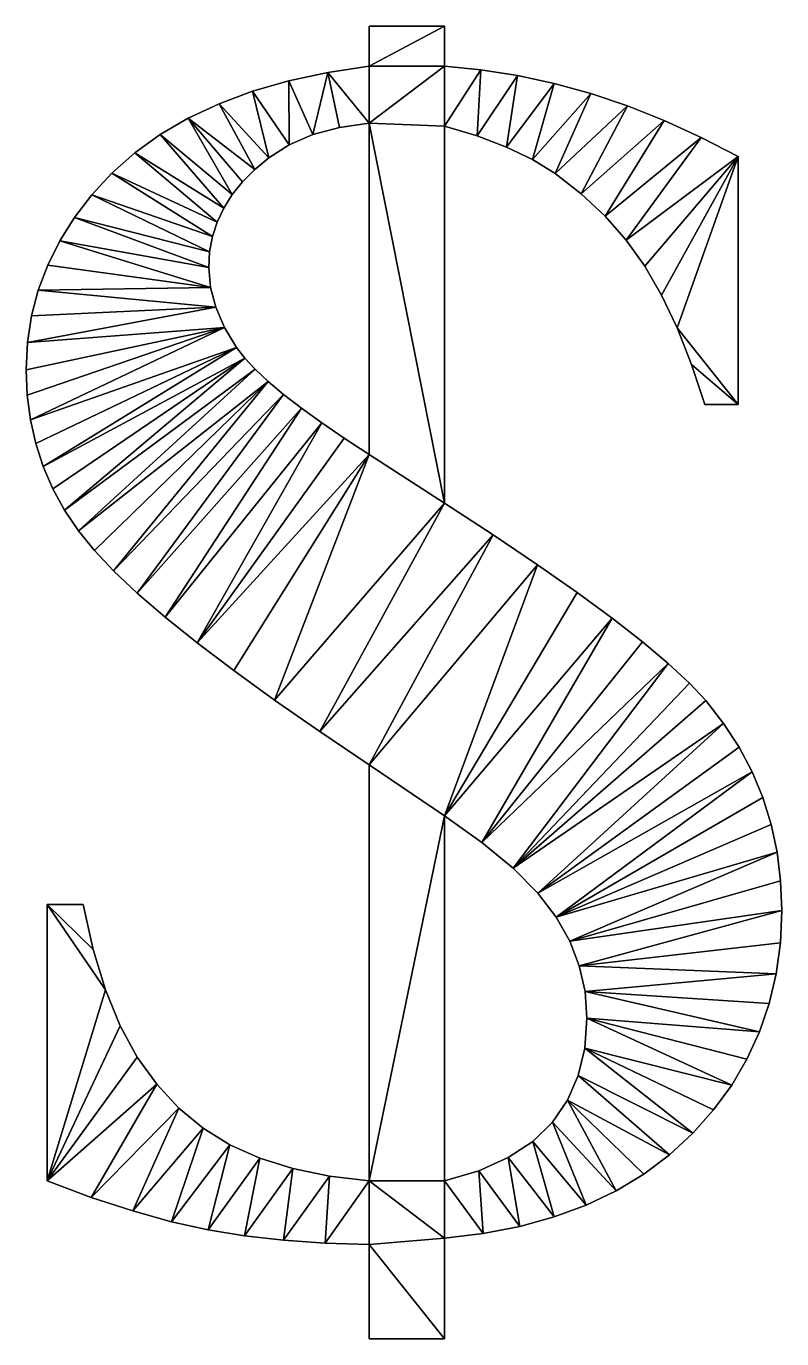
# Model space of a CAD drawing. Header units: metres. Extents: x 0.05 to 0.66, y -0.09 to 0.96.
import ezdxf

# ---------------------------------------------------------------- set-up
doc = ezdxf.new("R2010")
doc.units = ezdxf.units.M

msp = doc.modelspace()

# ---------------------------------------------------------------- meshes
at = {"layer": 'Armanisoft_0', "linetype": 'CONTINUOUS'}
mesh = msp.add_polyface(dxfattribs=at)
corners = [(0.390244, 0.958079), (0.33003, 0.926067), (0.33003, 0.958079), (0.390244, 0.926067), (0.500042, 0.82375), (0.537046, 0.894182), (0.566565, 0.882457), (0.478986, 0.840072), (0.50758, 0.904124), (0.460805, 0.851175), (0.478166, 0.912284), (0.439954, 0.861206), (0.448806, 0.918661), (0.416434, 0.870164), (0.419498, 0.923255), (0.390244, 0.878049), (0.33003, 0.880335), (0.296681, 0.920939), (0.306183, 0.876993), (0.284791, 0.87125), (0.265488, 0.914212), (0.265853, 0.863107), (0.236451, 0.905885), (0.24937, 0.852563), (0.390244, 0.958079, 0.229421), (0.33003, 0.958079, 0.229421), (0.33003, 0.926067, 0.229421), (0.390244, 0.926067, 0.229421), (0.500042, 0.82375, 0.229421), (0.566565, 0.882457, 0.229421), (0.537046, 0.894182, 0.229421), (0.478986, 0.840072, 0.229421), (0.50758, 0.904124, 0.229421), (0.460805, 0.851175, 0.229421), (0.478166, 0.912284, 0.229421), (0.439954, 0.861206, 0.229421), (0.448806, 0.918661, 0.229421), (0.416434, 0.870164, 0.229421), (0.419498, 0.923255, 0.229421), (0.390244, 0.878049, 0.229421), (0.33003, 0.880335, 0.229421), (0.296681, 0.920939, 0.229421), (0.306183, 0.876993, 0.229421), (0.284791, 0.87125, 0.229421), (0.265488, 0.914212, 0.229421), (0.265853, 0.863107, 0.229421), (0.236451, 0.905885, 0.229421), (0.24937, 0.852563, 0.229421), (0.265488, 0.914212), (0.236451, 0.905885), (0.236451, 0.905885, 0.229421), (0.265488, 0.914212, 0.229421), (0.296681, 0.920939), (0.296681, 0.920939, 0.229421), (0.33003, 0.926067), (0.33003, 0.926067, 0.229421), (0.33003, 0.958079), (0.33003, 0.958079, 0.229421), (0.390244, 0.958079), (0.390244, 0.958079, 0.229421), (0.390244, 0.926067), (0.390244, 0.926067, 0.229421), (0.419498, 0.923255), (0.419498, 0.923255, 0.229421), (0.448806, 0.918661), (0.448806, 0.918661, 0.229421), (0.478166, 0.912284), (0.478166, 0.912284, 0.229421), (0.50758, 0.904124), (0.50758, 0.904124, 0.229421), (0.537046, 0.894182), (0.537046, 0.894182, 0.229421), (0.566565, 0.882457), (0.566565, 0.882457, 0.229421), (0.596137, 0.868949), (0.596137, 0.868949, 0.229421), (0.625762, 0.853659), (0.625762, 0.853659, 0.229421), (0.416434, 0.870164), (0.439954, 0.861206), (0.439954, 0.861206, 0.229421), (0.416434, 0.870164, 0.229421), (0.390244, 0.878049), (0.390244, 0.878049, 0.229421), (0.306183, 0.876993), (0.33003, 0.880335), (0.33003, 0.880335, 0.229421), (0.306183, 0.876993, 0.229421), (0.284791, 0.87125), (0.284791, 0.87125, 0.229421), (0.265853, 0.863107), (0.265853, 0.863107, 0.229421)]
mesh.append_faces([[corners[k] for k in face] for face in [(0, 1, 2), (3, 1, 0), (4, 5, 6), (7, 8, 5), (9, 10, 8), (9, 8, 7), (11, 12, 10), (11, 10, 9), (13, 14, 12), (13, 12, 11), (15, 3, 14), (15, 14, 13), (16, 17, 1), (16, 1, 3), (16, 3, 15), (18, 17, 16), (19, 20, 17), (19, 17, 18), (21, 22, 20), (21, 20, 19), (23, 22, 21), (24, 25, 26), (27, 24, 26), (28, 29, 30), (31, 30, 32), (33, 32, 34), (33, 31, 32), (35, 34, 36), (35, 33, 34), (37, 36, 38), (37, 35, 36), (39, 38, 27), (39, 37, 38), (40, 26, 41), (40, 27, 26), (40, 39, 27), (42, 40, 41), (43, 41, 44), (43, 42, 41), (45, 44, 46), (45, 43, 44), (47, 45, 46), (48, 49, 50, 51), (52, 48, 51, 53), (54, 52, 53, 55), (56, 54, 55, 57), (58, 56, 57, 59), (60, 58, 59, 61), (62, 60, 61, 63), (64, 62, 63, 65), (66, 64, 65, 67), (68, 66, 67, 69), (70, 68, 69, 71), (72, 70, 71, 73), (74, 72, 73, 75), (76, 74, 75, 77), (78, 79, 80, 81), (82, 78, 81, 83), (84, 85, 86, 87), (88, 84, 87, 89), (90, 88, 89, 91)]])
mesh = msp.add_polyface(dxfattribs=at)
corners = [(0.24937, 0.852563), (0.209569, 0.895959), (0.236451, 0.905885), (0.238085, 0.8432), (0.184843, 0.884433), (0.228304, 0.83337), (0.220028, 0.823073), (0.162273, 0.871308), (0.213257, 0.812311), (0.141859, 0.856583), (0.207991, 0.801082), (0.1236, 0.840259), (0.204229, 0.789387), (0.107494, 0.822809), (0.201972, 0.777226), (0.093534, 0.804708), (0.20122, 0.764599), (0.081723, 0.785956), (0.202615, 0.748669), (0.064542, 0.746496), (0.072059, 0.766552), (0.206801, 0.732666), (0.24937, 0.852563, 0.229421), (0.236451, 0.905885, 0.229421), (0.209569, 0.895959, 0.229421), (0.238085, 0.8432, 0.229421), (0.184843, 0.884433, 0.229421), (0.228304, 0.83337, 0.229421), (0.220028, 0.823073, 0.229421), (0.162273, 0.871308, 0.229421), (0.213257, 0.812311, 0.229421), (0.141859, 0.856583, 0.229421), (0.207991, 0.801082, 0.229421), (0.1236, 0.840259, 0.229421), (0.204229, 0.789387, 0.229421), (0.107494, 0.822809, 0.229421), (0.201972, 0.777226, 0.229421), (0.093534, 0.804708, 0.229421), (0.20122, 0.764599, 0.229421), (0.081723, 0.785956, 0.229421), (0.202615, 0.748669, 0.229421), (0.072059, 0.766552, 0.229421), (0.064542, 0.746496, 0.229421), (0.206801, 0.732666, 0.229421), (0.064542, 0.746496), (0.059173, 0.72579), (0.059173, 0.72579, 0.229421), (0.064542, 0.746496, 0.229421), (0.072059, 0.766552), (0.072059, 0.766552, 0.229421), (0.081723, 0.785956), (0.081723, 0.785956, 0.229421), (0.093534, 0.804708), (0.093534, 0.804708, 0.229421), (0.107494, 0.822809), (0.107494, 0.822809, 0.229421), (0.1236, 0.840259), (0.1236, 0.840259, 0.229421), (0.141859, 0.856583), (0.141859, 0.856583, 0.229421), (0.162273, 0.871308), (0.162273, 0.871308, 0.229421), (0.184843, 0.884433), (0.184843, 0.884433, 0.229421), (0.209569, 0.895959), (0.209569, 0.895959, 0.229421), (0.236451, 0.905885), (0.236451, 0.905885, 0.229421), (0.238085, 0.8432), (0.24937, 0.852563), (0.24937, 0.852563, 0.229421), (0.238085, 0.8432, 0.229421), (0.228304, 0.83337), (0.228304, 0.83337, 0.229421), (0.220028, 0.823073), (0.220028, 0.823073, 0.229421), (0.213257, 0.812311), (0.213257, 0.812311, 0.229421), (0.207991, 0.801082), (0.207991, 0.801082, 0.229421), (0.204229, 0.789387), (0.204229, 0.789387, 0.229421), (0.201972, 0.777226), (0.201972, 0.777226, 0.229421), (0.20122, 0.764599), (0.20122, 0.764599, 0.229421), (0.202615, 0.748669), (0.202615, 0.748669, 0.229421), (0.206801, 0.732666), (0.206801, 0.732666, 0.229421)]
mesh.append_faces([[corners[k] for k in face] for face in [(0, 1, 2), (3, 4, 1), (3, 1, 0), (5, 4, 3), (6, 7, 4), (6, 4, 5), (8, 9, 7), (8, 7, 6), (10, 11, 9), (10, 9, 8), (12, 13, 11), (12, 11, 10), (14, 15, 13), (14, 13, 12), (16, 17, 15), (16, 15, 14), (18, 19, 20), (18, 20, 17), (18, 17, 16), (21, 19, 18), (22, 23, 24), (25, 24, 26), (25, 22, 24), (27, 25, 26), (28, 26, 29), (28, 27, 26), (30, 29, 31), (30, 28, 29), (32, 31, 33), (32, 30, 31), (34, 33, 35), (34, 32, 33), (36, 35, 37), (36, 34, 35), (38, 37, 39), (38, 36, 37), (40, 41, 42), (40, 39, 41), (40, 38, 39), (43, 40, 42), (44, 45, 46, 47), (48, 44, 47, 49), (50, 48, 49, 51), (52, 50, 51, 53), (54, 52, 53, 55), (56, 54, 55, 57), (58, 56, 57, 59), (60, 58, 59, 61), (62, 60, 61, 63), (64, 62, 63, 65), (66, 64, 65, 67), (68, 69, 70, 71), (72, 68, 71, 73), (74, 72, 73, 75), (76, 74, 75, 77), (78, 76, 77, 79), (80, 78, 79, 81), (82, 80, 81, 83), (84, 82, 83, 85), (86, 84, 85, 87), (88, 86, 87, 89)]])
mesh = msp.add_polyface(dxfattribs=at)
corners = [(0.58851, 0.686921), (0.625762, 0.654726), (0.599085, 0.654726), (0.576973, 0.716122), (0.625762, 0.853659), (0.564474, 0.742328), (0.551014, 0.76554), (0.536056, 0.786485), (0.596137, 0.868949), (0.519066, 0.805888), (0.566565, 0.882457), (0.500042, 0.82375), (0.478986, 0.840072), (0.537046, 0.894182), (0.309957, 0.627669), (0.191992, 0.463496), (0.291816, 0.640038), (0.33003, 0.614641), (0.390244, 0.575621), (0.254063, 0.417592), (0.33003, 0.880335), (0.33003, 0.880335), (0.390244, 0.878049), (0.390244, 0.575621), (0.58851, 0.686921, 0.229421), (0.599085, 0.654726, 0.229421), (0.625762, 0.654726, 0.229421), (0.576973, 0.716122, 0.229421), (0.625762, 0.853659, 0.229421), (0.564474, 0.742328, 0.229421), (0.551014, 0.76554, 0.229421), (0.536056, 0.786485, 0.229421), (0.596137, 0.868949, 0.229421), (0.519066, 0.805888, 0.229421), (0.566565, 0.882457, 0.229421), (0.500042, 0.82375, 0.229421), (0.478986, 0.840072, 0.229421), (0.537046, 0.894182, 0.229421), (0.309957, 0.627669, 0.229421), (0.291816, 0.640038, 0.229421), (0.191992, 0.463496, 0.229421), (0.33003, 0.614641, 0.229421), (0.254063, 0.417592, 0.229421), (0.390244, 0.575621, 0.229421), (0.33003, 0.880335, 0.229421), (0.33003, 0.880335, 0.229421), (0.390244, 0.878049, 0.229421), (0.390244, 0.575621, 0.229421), (0.429412, 0.550102), (0.390244, 0.575621), (0.390244, 0.575621, 0.229421), (0.429412, 0.550102, 0.229421), (0.46488, 0.526217), (0.46488, 0.526217, 0.229421), (0.625762, 0.654726), (0.625762, 0.853659), (0.625762, 0.853659, 0.229421), (0.625762, 0.654726, 0.229421), (0.599085, 0.654726), (0.599085, 0.654726, 0.229421), (0.58851, 0.686921), (0.58851, 0.686921, 0.229421), (0.576973, 0.716122), (0.576973, 0.716122, 0.229421), (0.564474, 0.742328), (0.564474, 0.742328, 0.229421), (0.551014, 0.76554), (0.551014, 0.76554, 0.229421), (0.536056, 0.786485), (0.536056, 0.786485, 0.229421), (0.519066, 0.805888), (0.519066, 0.805888, 0.229421), (0.500042, 0.82375), (0.500042, 0.82375, 0.229421), (0.478986, 0.840072), (0.478986, 0.840072, 0.229421), (0.460805, 0.851175), (0.460805, 0.851175, 0.229421), (0.439954, 0.861206), (0.439954, 0.861206, 0.229421), (0.390244, 0.878049), (0.390244, 0.878049, 0.229421), (0.24937, 0.852563), (0.265853, 0.863107), (0.265853, 0.863107, 0.229421), (0.24937, 0.852563, 0.229421), (0.26133, 0.662803), (0.248985, 0.673199), (0.248985, 0.673199, 0.229421), (0.26133, 0.662803, 0.229421), (0.275607, 0.651749), (0.275607, 0.651749, 0.229421), (0.291816, 0.640038), (0.291816, 0.640038, 0.229421), (0.309957, 0.627669), (0.309957, 0.627669, 0.229421), (0.33003, 0.614641), (0.33003, 0.614641, 0.229421), (0.33003, 0.880335), (0.33003, 0.880335, 0.229421)]
mesh.append_faces([[corners[k] for k in face] for face in [(0, 1, 2), (3, 4, 1), (3, 1, 0), (5, 4, 3), (6, 4, 5), (7, 8, 4), (7, 4, 6), (9, 10, 8), (9, 8, 7), (11, 10, 9), (12, 13, 11), (14, 15, 16), (17, 18, 19), (17, 15, 14), (18, 17, 20), (18, 17, 21), (22, 23, 20), (23, 17, 20), (23, 17, 21), (24, 25, 26), (27, 26, 28), (27, 24, 26), (29, 27, 28), (30, 29, 28), (31, 28, 32), (31, 30, 28), (33, 32, 34), (33, 31, 32), (35, 33, 34), (36, 35, 37), (38, 39, 40), (41, 42, 43), (41, 38, 40), (43, 44, 41), (43, 45, 41), (46, 44, 47), (47, 44, 41), (47, 45, 41), (48, 49, 50, 51), (52, 48, 51, 53), (54, 55, 56, 57), (58, 54, 57, 59), (60, 58, 59, 61), (62, 60, 61, 63), (64, 62, 63, 65), (66, 64, 65, 67), (68, 66, 67, 69), (70, 68, 69, 71), (72, 70, 71, 73), (74, 72, 73, 75), (76, 74, 75, 77), (78, 76, 77, 79), (49, 80, 81, 50), (82, 83, 84, 85), (86, 87, 88, 89), (90, 86, 89, 91), (92, 90, 91, 93), (94, 92, 93, 95), (96, 94, 95, 97), (98, 96, 97, 99)]])
mesh = msp.add_polyface(dxfattribs=at)
corners = [(0.206801, 0.732666), (0.055952, 0.704432), (0.059173, 0.72579), (0.064542, 0.746496), (0.213778, 0.716589), (0.058294, 0.642448), (0.055732, 0.66212), (0.054878, 0.682422), (0.223546, 0.700439), (0.068543, 0.604989), (0.062565, 0.623404), (0.230093, 0.692017), (0.085625, 0.570047), (0.07623, 0.587203), (0.238573, 0.682937), (0.096728, 0.553519), (0.248985, 0.673199), (0.124941, 0.5213), (0.109539, 0.537621), (0.26133, 0.662803), (0.143817, 0.503506), (0.275607, 0.651749), (0.166168, 0.484238), (0.291816, 0.640038), (0.206801, 0.732666, 0.229421), (0.059173, 0.72579, 0.229421), (0.055952, 0.704432, 0.229421), (0.064542, 0.746496, 0.229421), (0.213778, 0.716589, 0.229421), (0.055732, 0.66212, 0.229421), (0.058294, 0.642448, 0.229421), (0.054878, 0.682422, 0.229421), (0.223546, 0.700439, 0.229421), (0.062565, 0.623404, 0.229421), (0.068543, 0.604989, 0.229421), (0.230093, 0.692017, 0.229421), (0.07623, 0.587203, 0.229421), (0.085625, 0.570047, 0.229421), (0.238573, 0.682937, 0.229421), (0.096728, 0.553519, 0.229421), (0.248985, 0.673199, 0.229421), (0.109539, 0.537621, 0.229421), (0.124941, 0.5213, 0.229421), (0.26133, 0.662803, 0.229421), (0.143817, 0.503506, 0.229421), (0.275607, 0.651749, 0.229421), (0.166168, 0.484238, 0.229421), (0.291816, 0.640038, 0.229421), (0.109539, 0.537621), (0.124941, 0.5213), (0.124941, 0.5213, 0.229421), (0.109539, 0.537621, 0.229421), (0.096728, 0.553519), (0.096728, 0.553519, 0.229421), (0.085625, 0.570047), (0.085625, 0.570047, 0.229421), (0.07623, 0.587203), (0.07623, 0.587203, 0.229421), (0.068543, 0.604989), (0.068543, 0.604989, 0.229421), (0.062565, 0.623404), (0.062565, 0.623404, 0.229421), (0.058294, 0.642448), (0.058294, 0.642448, 0.229421), (0.055732, 0.66212), (0.055732, 0.66212, 0.229421), (0.054878, 0.682422), (0.054878, 0.682422, 0.229421), (0.055952, 0.704432), (0.055952, 0.704432, 0.229421), (0.059173, 0.72579), (0.059173, 0.72579, 0.229421), (0.213778, 0.716589), (0.206801, 0.732666), (0.206801, 0.732666, 0.229421), (0.213778, 0.716589, 0.229421), (0.223546, 0.700439), (0.223546, 0.700439, 0.229421), (0.230093, 0.692017), (0.230093, 0.692017, 0.229421), (0.238573, 0.682937), (0.238573, 0.682937, 0.229421), (0.248985, 0.673199), (0.248985, 0.673199, 0.229421)]
mesh.append_faces([[corners[k] for k in face] for face in [(0, 1, 2), (0, 2, 3), (4, 5, 6), (4, 6, 7), (4, 7, 1), (4, 1, 0), (8, 9, 10), (8, 10, 5), (8, 5, 4), (11, 12, 13), (11, 13, 9), (11, 9, 8), (14, 15, 12), (14, 12, 11), (16, 17, 18), (16, 18, 15), (16, 15, 14), (19, 20, 17), (19, 17, 16), (21, 22, 20), (21, 20, 19), (23, 22, 21), (24, 25, 26), (24, 27, 25), (28, 29, 30), (28, 31, 29), (28, 26, 31), (28, 24, 26), (32, 33, 34), (32, 30, 33), (32, 28, 30), (35, 36, 37), (35, 34, 36), (35, 32, 34), (38, 37, 39), (38, 35, 37), (40, 41, 42), (40, 39, 41), (40, 38, 39), (43, 42, 44), (43, 40, 42), (45, 44, 46), (45, 43, 44), (47, 45, 46), (48, 49, 50, 51), (52, 48, 51, 53), (54, 52, 53, 55), (56, 54, 55, 57), (58, 56, 57, 59), (60, 58, 59, 61), (62, 60, 61, 63), (64, 62, 63, 65), (66, 64, 65, 67), (68, 66, 67, 69), (70, 68, 69, 71), (72, 73, 74, 75), (76, 72, 75, 77), (78, 76, 77, 79), (80, 78, 79, 81), (82, 80, 81, 83)]])
mesh = msp.add_polyface(dxfattribs=at)
corners = [(0.108518, 0.217746), (0.071646, 0.253811), (0.10061, 0.253811), (0.118366, 0.185324), (0.071646, 0.032012), (0.33003, 0.365794), (0.429412, 0.550102), (0.46488, 0.526217), (0.29031, 0.39243), (0.390244, 0.575621), (0.254063, 0.417592), (0.291816, 0.640038), (0.191992, 0.463496), (0.166168, 0.484238), (0.33003, 0.614641), (0.221291, 0.441281), (0.44529, 0.282873), (0.614228, 0.398975), (0.465192, 0.262907), (0.420307, 0.303558), (0.524712, 0.483353), (0.549076, 0.464373), (0.56974, 0.447027), (0.390244, 0.32496), (0.496646, 0.503968), (0.33003, 0.032012), (0.108518, 0.217746, 0.229421), (0.10061, 0.253811, 0.229421), (0.071646, 0.253811, 0.229421), (0.118366, 0.185324, 0.229421), (0.071646, 0.032012, 0.229421), (0.33003, 0.365794, 0.229421), (0.46488, 0.526217, 0.229421), (0.429412, 0.550102, 0.229421), (0.29031, 0.39243, 0.229421), (0.390244, 0.575621, 0.229421), (0.254063, 0.417592, 0.229421), (0.291816, 0.640038, 0.229421), (0.166168, 0.484238, 0.229421), (0.191992, 0.463496, 0.229421), (0.33003, 0.614641, 0.229421), (0.221291, 0.441281, 0.229421), (0.420307, 0.303558, 0.229421), (0.549076, 0.464373, 0.229421), (0.524712, 0.483353, 0.229421), (0.44529, 0.282873, 0.229421), (0.56974, 0.447027, 0.229421), (0.390244, 0.32496, 0.229421), (0.496646, 0.503968, 0.229421), (0.33003, 0.032012, 0.229421), (0.496646, 0.503968), (0.46488, 0.526217), (0.46488, 0.526217, 0.229421), (0.496646, 0.503968, 0.229421), (0.071646, 0.253811), (0.071646, 0.032012), (0.071646, 0.032012, 0.229421), (0.071646, 0.253811, 0.229421), (0.10061, 0.253811), (0.10061, 0.253811, 0.229421), (0.108518, 0.217746), (0.108518, 0.217746, 0.229421), (0.118366, 0.185324), (0.118366, 0.185324, 0.229421), (0.130155, 0.156547), (0.130155, 0.156547, 0.229421), (0.143885, 0.131414), (0.143885, 0.131414, 0.229421), (0.33003, 0.365794), (0.33003, 0.032012), (0.33003, 0.032012, 0.229421), (0.33003, 0.365794, 0.229421), (0.29031, 0.39243), (0.29031, 0.39243, 0.229421), (0.254063, 0.417592), (0.254063, 0.417592, 0.229421), (0.221291, 0.441281), (0.221291, 0.441281, 0.229421), (0.191992, 0.463496), (0.191992, 0.463496, 0.229421), (0.166168, 0.484238), (0.166168, 0.484238, 0.229421), (0.143817, 0.503506), (0.143817, 0.503506, 0.229421), (0.124941, 0.5213), (0.124941, 0.5213, 0.229421), (0.504573, 0.162527), (0.502845, 0.138477), (0.502845, 0.138477, 0.229421), (0.504573, 0.162527, 0.229421), (0.503038, 0.183855), (0.503038, 0.183855, 0.229421), (0.498433, 0.204486), (0.498433, 0.204486, 0.229421), (0.490758, 0.22442), (0.490758, 0.22442, 0.229421), (0.480013, 0.243658), (0.480013, 0.243658, 0.229421), (0.465192, 0.262907), (0.465192, 0.262907, 0.229421), (0.44529, 0.282873), (0.44529, 0.282873, 0.229421), (0.420307, 0.303558), (0.420307, 0.303558, 0.229421), (0.390244, 0.32496), (0.390244, 0.32496, 0.229421), (0.390244, 0.032012), (0.390244, 0.032012, 0.229421)]
mesh.append_faces([[corners[k] for k in face] for face in [(0, 1, 2), (3, 4, 1), (3, 1, 0), (5, 6, 7), (8, 9, 6), (8, 6, 5), (10, 9, 8), (11, 12, 13), (14, 10, 15), (14, 15, 12), (16, 17, 18), (19, 20, 21), (19, 22, 16), (23, 7, 24), (23, 5, 7), (23, 24, 20), (23, 20, 19), (25, 5, 23), (26, 27, 28), (29, 28, 30), (29, 26, 28), (31, 32, 33), (34, 33, 35), (34, 31, 33), (36, 34, 35), (37, 38, 39), (40, 41, 36), (40, 39, 41), (42, 43, 44), (42, 45, 46), (47, 48, 32), (47, 32, 31), (47, 44, 48), (47, 42, 44), (49, 47, 31), (50, 51, 52, 53), (54, 55, 56, 57), (58, 54, 57, 59), (60, 58, 59, 61), (62, 60, 61, 63), (64, 62, 63, 65), (66, 64, 65, 67), (68, 69, 70, 71), (72, 68, 71, 73), (74, 72, 73, 75), (76, 74, 75, 77), (78, 76, 77, 79), (80, 78, 79, 81), (82, 80, 81, 83), (84, 82, 83, 85), (86, 87, 88, 89), (90, 86, 89, 91), (92, 90, 91, 93), (94, 92, 93, 95), (96, 94, 95, 97), (98, 96, 97, 99), (100, 98, 99, 101), (102, 100, 101, 103), (104, 102, 103, 105), (106, 104, 105, 107)]])
mesh = msp.add_polyface(dxfattribs=at)
corners = [(0.504573, 0.162527), (0.64298, 0.151525), (0.632943, 0.129698), (0.503038, 0.183855), (0.656362, 0.198217), (0.650786, 0.174365), (0.498433, 0.204486), (0.660823, 0.24896), (0.659708, 0.223082), (0.490758, 0.22442), (0.65702, 0.295777), (0.659872, 0.272764), (0.480013, 0.243658), (0.63705, 0.360069), (0.645609, 0.339429), (0.652265, 0.317998), (0.465192, 0.262907), (0.614228, 0.398975), (0.62659, 0.379917), (0.44529, 0.282873), (0.56974, 0.447027), (0.586703, 0.431317), (0.599965, 0.417241), (0.420307, 0.303558), (0.549076, 0.464373), (0.504573, 0.162527, 0.229421), (0.632943, 0.129698, 0.229421), (0.64298, 0.151525, 0.229421), (0.503038, 0.183855, 0.229421), (0.650786, 0.174365, 0.229421), (0.656362, 0.198217, 0.229421), (0.498433, 0.204486, 0.229421), (0.659708, 0.223082, 0.229421), (0.660823, 0.24896, 0.229421), (0.490758, 0.22442, 0.229421), (0.659872, 0.272764, 0.229421), (0.65702, 0.295777, 0.229421), (0.480013, 0.243658, 0.229421), (0.645609, 0.339429, 0.229421), (0.63705, 0.360069, 0.229421), (0.652265, 0.317998, 0.229421), (0.465192, 0.262907, 0.229421), (0.62659, 0.379917, 0.229421), (0.614228, 0.398975, 0.229421), (0.44529, 0.282873, 0.229421), (0.586703, 0.431317, 0.229421), (0.56974, 0.447027, 0.229421), (0.599965, 0.417241, 0.229421), (0.420307, 0.303558, 0.229421), (0.549076, 0.464373, 0.229421), (0.524712, 0.483353), (0.496646, 0.503968), (0.496646, 0.503968, 0.229421), (0.524712, 0.483353, 0.229421), (0.549076, 0.464373), (0.549076, 0.464373, 0.229421), (0.56974, 0.447027), (0.56974, 0.447027, 0.229421), (0.586703, 0.431317), (0.586703, 0.431317, 0.229421), (0.599965, 0.417241), (0.599965, 0.417241, 0.229421), (0.614228, 0.398975), (0.614228, 0.398975, 0.229421), (0.62659, 0.379917), (0.62659, 0.379917, 0.229421), (0.63705, 0.360069), (0.63705, 0.360069, 0.229421), (0.645609, 0.339429), (0.645609, 0.339429, 0.229421), (0.652265, 0.317998), (0.652265, 0.317998, 0.229421), (0.65702, 0.295777), (0.65702, 0.295777, 0.229421), (0.659872, 0.272764), (0.659872, 0.272764, 0.229421), (0.660823, 0.24896), (0.660823, 0.24896, 0.229421), (0.659708, 0.223082), (0.659708, 0.223082, 0.229421), (0.656362, 0.198217), (0.656362, 0.198217, 0.229421), (0.650786, 0.174365), (0.650786, 0.174365, 0.229421), (0.64298, 0.151525), (0.64298, 0.151525, 0.229421), (0.632943, 0.129698), (0.632943, 0.129698, 0.229421)]
mesh.append_faces([[corners[k] for k in face] for face in [(0, 1, 2), (3, 4, 5), (3, 5, 1), (3, 1, 0), (6, 7, 8), (6, 8, 4), (6, 4, 3), (9, 10, 11), (9, 11, 7), (9, 7, 6), (12, 13, 14), (12, 14, 15), (12, 15, 10), (12, 10, 9), (16, 17, 18), (16, 18, 13), (16, 13, 12), (19, 20, 21), (19, 21, 22), (19, 22, 17), (23, 24, 20), (25, 26, 27), (28, 29, 30), (28, 27, 29), (28, 25, 27), (31, 32, 33), (31, 30, 32), (31, 28, 30), (34, 35, 36), (34, 33, 35), (34, 31, 33), (37, 38, 39), (37, 40, 38), (37, 36, 40), (37, 34, 36), (41, 42, 43), (41, 39, 42), (41, 37, 39), (44, 45, 46), (44, 47, 45), (44, 43, 47), (44, 41, 43), (48, 46, 49), (50, 51, 52, 53), (54, 50, 53, 55), (56, 54, 55, 57), (58, 56, 57, 59), (60, 58, 59, 61), (62, 60, 61, 63), (64, 62, 63, 65), (66, 64, 65, 67), (68, 66, 67, 69), (70, 68, 69, 71), (72, 70, 71, 73), (74, 72, 73, 75), (76, 74, 75, 77), (78, 76, 77, 79), (80, 78, 79, 81), (82, 80, 81, 83), (84, 82, 83, 85), (86, 84, 85, 87)]])
mesh = msp.add_polyface(dxfattribs=at)
corners = [(0.390244, 0.032012), (0.42132, -0.010028), (0.390244, -0.01372), (0.417802, 0.040158), (0.450632, -0.004391), (0.441435, 0.05072), (0.478179, 0.003191), (0.461144, 0.063699), (0.503962, 0.01272), (0.476929, 0.079094), (0.52798, 0.024194), (0.489023, 0.096761), (0.570725, 0.052979), (0.550235, 0.037613), (0.497662, 0.116555), (0.58945, 0.07029), (0.502845, 0.138477), (0.620676, 0.108882), (0.606178, 0.08908), (0.504573, 0.162527), (0.632943, 0.129698), (0.33003, 0.032012), (0.390244, 0.32496), (0.390244, 0.032012), (0.33003, -0.019055, 0.229421), (0.390244, -0.094512, 0.229421), (0.390244, -0.01372, 0.229421), (0.390244, 0.032012, 0.229421), (0.42132, -0.010028, 0.229421), (0.33003, 0.032012, 0.229421), (0.417802, 0.040158, 0.229421), (0.450632, -0.004391, 0.229421), (0.441435, 0.05072, 0.229421), (0.478179, 0.003191, 0.229421), (0.461144, 0.063699, 0.229421), (0.503962, 0.01272, 0.229421), (0.476929, 0.079094, 0.229421), (0.52798, 0.024194, 0.229421), (0.489023, 0.096761, 0.229421), (0.550235, 0.037613, 0.229421), (0.570725, 0.052979, 0.229421), (0.497662, 0.116555, 0.229421), (0.58945, 0.07029, 0.229421), (0.502845, 0.138477, 0.229421), (0.606178, 0.08908, 0.229421), (0.620676, 0.108882, 0.229421), (0.504573, 0.162527, 0.229421), (0.632943, 0.129698, 0.229421), (0.390244, 0.032012, 0.229421), (0.390244, 0.32496, 0.229421), (0.620676, 0.108882), (0.632943, 0.129698), (0.632943, 0.129698, 0.229421), (0.620676, 0.108882, 0.229421), (0.606178, 0.08908), (0.606178, 0.08908, 0.229421), (0.58945, 0.07029), (0.58945, 0.07029, 0.229421), (0.570725, 0.052979), (0.570725, 0.052979, 0.229421), (0.550235, 0.037613), (0.550235, 0.037613, 0.229421), (0.52798, 0.024194), (0.52798, 0.024194, 0.229421), (0.503962, 0.01272), (0.503962, 0.01272, 0.229421), (0.478179, 0.003191), (0.478179, 0.003191, 0.229421), (0.450632, -0.004391), (0.450632, -0.004391, 0.229421), (0.42132, -0.010028), (0.42132, -0.010028, 0.229421), (0.390244, -0.01372), (0.390244, -0.01372, 0.229421), (0.390244, -0.094512), (0.390244, -0.094512, 0.229421), (0.417802, 0.040158), (0.390244, 0.032012), (0.390244, 0.032012, 0.229421), (0.417802, 0.040158, 0.229421), (0.441435, 0.05072), (0.441435, 0.05072, 0.229421), (0.461144, 0.063699), (0.461144, 0.063699, 0.229421), (0.476929, 0.079094), (0.476929, 0.079094, 0.229421), (0.489023, 0.096761), (0.489023, 0.096761, 0.229421), (0.497662, 0.116555), (0.497662, 0.116555, 0.229421), (0.502845, 0.138477), (0.502845, 0.138477, 0.229421)]
mesh.append_faces([[corners[k] for k in face] for face in [(0, 1, 2), (3, 4, 1), (3, 1, 0), (5, 6, 4), (5, 4, 3), (7, 8, 6), (7, 6, 5), (9, 10, 8), (9, 8, 7), (11, 12, 13), (11, 13, 10), (11, 10, 9), (14, 15, 12), (14, 12, 11), (16, 17, 18), (16, 18, 15), (16, 15, 14), (19, 20, 17), (19, 17, 16), (21, 22, 23), (24, 25, 26), (27, 26, 28), (27, 29, 26), (30, 28, 31), (30, 27, 28), (32, 31, 33), (32, 30, 31), (34, 33, 35), (34, 32, 33), (36, 35, 37), (36, 34, 35), (38, 39, 40), (38, 37, 39), (38, 36, 37), (41, 40, 42), (41, 38, 40), (43, 44, 45), (43, 42, 44), (43, 41, 42), (46, 45, 47), (46, 43, 45), (29, 48, 49), (50, 51, 52, 53), (54, 50, 53, 55), (56, 54, 55, 57), (58, 56, 57, 59), (60, 58, 59, 61), (62, 60, 61, 63), (64, 62, 63, 65), (66, 64, 65, 67), (68, 66, 67, 69), (70, 68, 69, 71), (72, 70, 71, 73), (74, 72, 73, 75), (76, 77, 78, 79), (80, 76, 79, 81), (82, 80, 81, 83), (84, 82, 83, 85), (86, 84, 85, 87), (88, 86, 87, 89), (90, 88, 89, 91)]])
mesh = msp.add_polyface(dxfattribs=at)
corners = [(0.33003, -0.019055), (0.390244, -0.01372), (0.390244, -0.094512), (0.33003, -0.094512), (0.130155, 0.156547), (0.071646, 0.032012), (0.118366, 0.185324), (0.143885, 0.131414), (0.159558, 0.109537), (0.106971, 0.018864), (0.177179, 0.090529), (0.140256, 0.007946), (0.196748, 0.07439), (0.171502, -0.000742), (0.218265, 0.06112), (0.200707, -0.0072), (0.242118, 0.050424), (0.229929, -0.011949), (0.268697, 0.042008), (0.261224, -0.015507), (0.298001, 0.03587), (0.294591, -0.017876), (0.33003, 0.032012), (0.390244, 0.032012), (0.33003, -0.019055, 0.229421), (0.33003, -0.094512, 0.229421), (0.390244, -0.094512, 0.229421), (0.130155, 0.156547, 0.229421), (0.118366, 0.185324, 0.229421), (0.071646, 0.032012, 0.229421), (0.143885, 0.131414, 0.229421), (0.159558, 0.109537, 0.229421), (0.106971, 0.018864, 0.229421), (0.177179, 0.090529, 0.229421), (0.140256, 0.007946, 0.229421), (0.196748, 0.07439, 0.229421), (0.171502, -0.000742, 0.229421), (0.218265, 0.06112, 0.229421), (0.200707, -0.0072, 0.229421), (0.242118, 0.050424, 0.229421), (0.229929, -0.011949, 0.229421), (0.268697, 0.042008, 0.229421), (0.261224, -0.015507, 0.229421), (0.298001, 0.03587, 0.229421), (0.294591, -0.017876, 0.229421), (0.33003, 0.032012, 0.229421), (0.390244, -0.01372, 0.229421), (0.33003, -0.094512), (0.390244, -0.094512), (0.390244, -0.094512, 0.229421), (0.33003, -0.094512, 0.229421), (0.33003, -0.019055), (0.33003, -0.019055, 0.229421), (0.294591, -0.017876), (0.294591, -0.017876, 0.229421), (0.261224, -0.015507), (0.261224, -0.015507, 0.229421), (0.229929, -0.011949), (0.229929, -0.011949, 0.229421), (0.200707, -0.0072), (0.200707, -0.0072, 0.229421), (0.171502, -0.000742), (0.171502, -0.000742, 0.229421), (0.140256, 0.007946), (0.140256, 0.007946, 0.229421), (0.106971, 0.018864), (0.106971, 0.018864, 0.229421), (0.071646, 0.032012), (0.071646, 0.032012, 0.229421), (0.159558, 0.109537), (0.143885, 0.131414), (0.143885, 0.131414, 0.229421), (0.159558, 0.109537, 0.229421), (0.177179, 0.090529), (0.177179, 0.090529, 0.229421), (0.196748, 0.07439), (0.196748, 0.07439, 0.229421), (0.218265, 0.06112), (0.218265, 0.06112, 0.229421), (0.242118, 0.050424), (0.242118, 0.050424, 0.229421), (0.268697, 0.042008), (0.268697, 0.042008, 0.229421), (0.298001, 0.03587), (0.298001, 0.03587, 0.229421), (0.33003, 0.032012), (0.33003, 0.032012, 0.229421)]
mesh.append_faces([[corners[k] for k in face] for face in [(0, 1, 2), (0, 2, 3), (4, 5, 6), (7, 5, 4), (8, 9, 5), (8, 5, 7), (10, 11, 9), (10, 9, 8), (12, 13, 11), (12, 11, 10), (14, 15, 13), (14, 13, 12), (16, 17, 15), (16, 15, 14), (18, 19, 17), (18, 17, 16), (20, 21, 19), (20, 19, 18), (22, 1, 0), (22, 0, 21), (22, 21, 20), (23, 1, 22), (24, 25, 26), (27, 28, 29), (30, 27, 29), (31, 29, 32), (31, 30, 29), (33, 32, 34), (33, 31, 32), (35, 34, 36), (35, 33, 34), (37, 36, 38), (37, 35, 36), (39, 38, 40), (39, 37, 38), (41, 40, 42), (41, 39, 40), (43, 42, 44), (43, 41, 42), (45, 24, 46), (45, 44, 24), (45, 43, 44), (47, 48, 49, 50), (51, 47, 50, 52), (53, 51, 52, 54), (55, 53, 54, 56), (57, 55, 56, 58), (59, 57, 58, 60), (61, 59, 60, 62), (63, 61, 62, 64), (65, 63, 64, 66), (67, 65, 66, 68), (69, 70, 71, 72), (73, 69, 72, 74), (75, 73, 74, 76), (77, 75, 76, 78), (79, 77, 78, 80), (81, 79, 80, 82), (83, 81, 82, 84), (85, 83, 84, 86)]])

doc.saveas('drawing.dxf')
